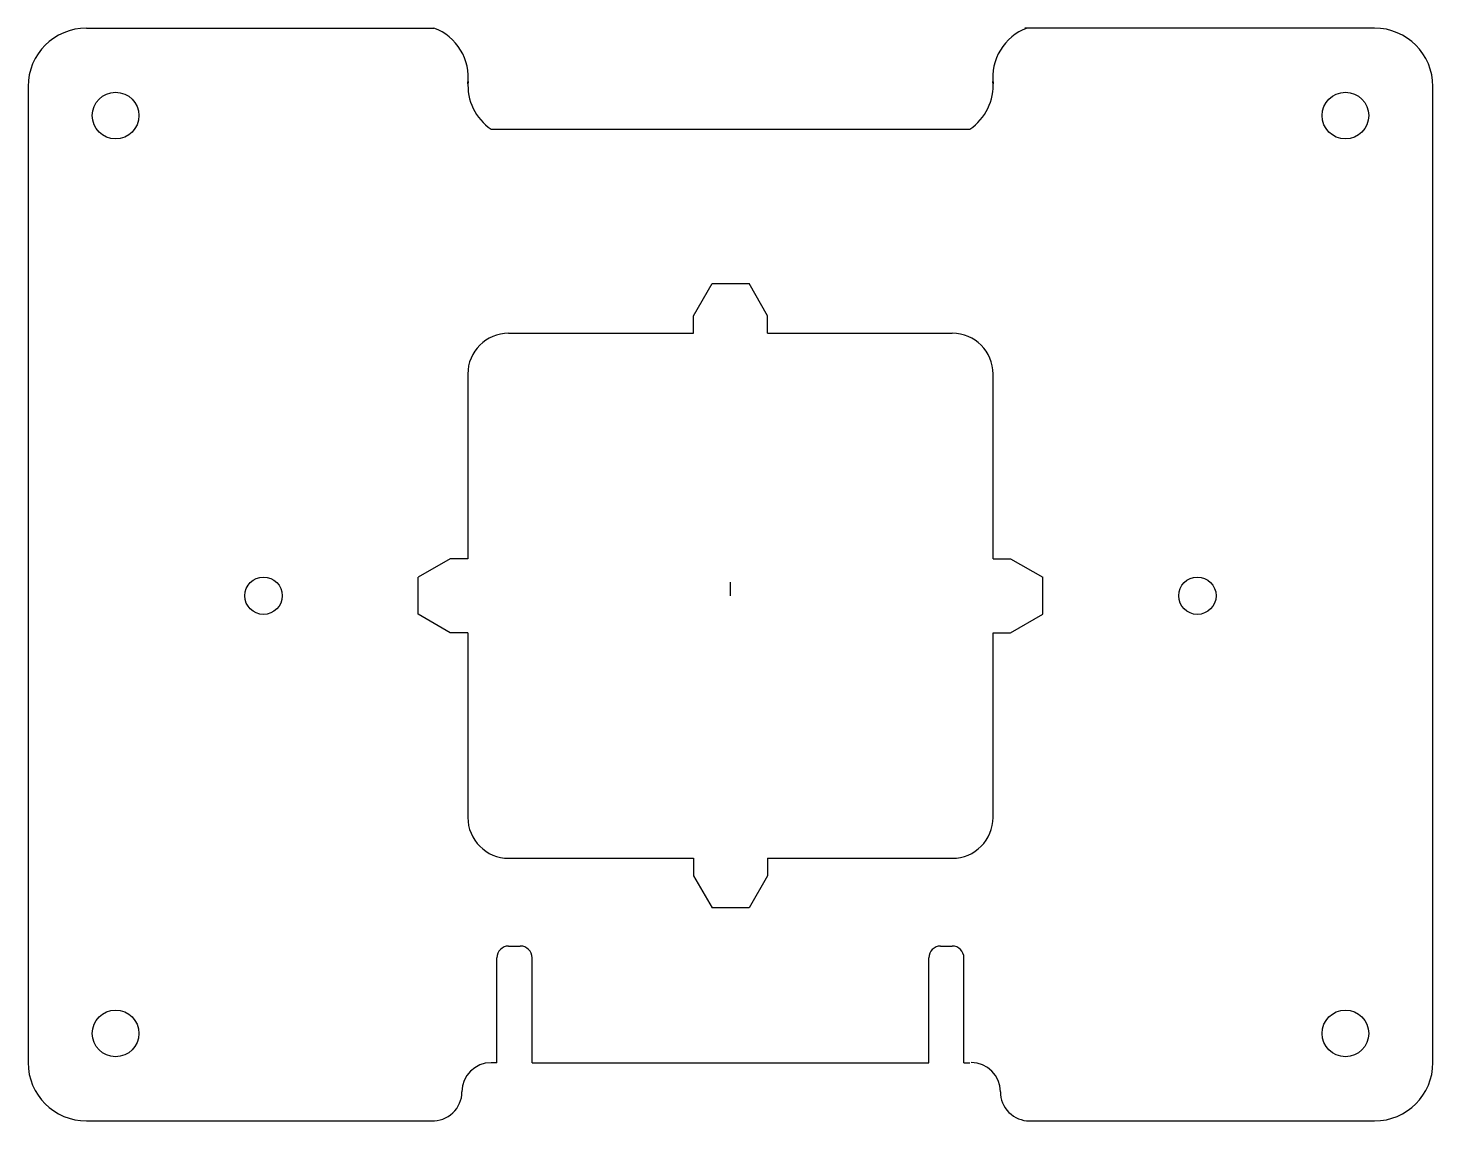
# Model space of a CAD drawing. Header units: millimetres. Extents: x -60 to 60, y -46 to 48.
import ezdxf

# ---------------------------------------------------------------- set-up
doc = ezdxf.new("R2010")
doc.units = ezdxf.units.MM

msp = doc.modelspace()

# ---------------------------------------------------------------- linework, layer by layer
for p, q in [((-54.87, 48.05), (-25.11, 48.05)), ((55.48, 48.05), (25.53, 48.05)), ((-59.87, 43.05), (-59.87, -40.61)), ((60.48, -40.61), (60.48, 43.05)), ((-20.2, 39.4), (20.8, 39.4)), ((-2.87, 23.4), (-1.28, 26.15)), ((-1.28, 26.15), (1.89, 26.15)), ((3.48, 23.4), (1.89, 26.15)), ((-2.87, 21.9), (-2.87, 23.4)), ((3.48, 21.9), (3.48, 23.4)), ((-18.7, 21.9), (-2.87, 21.9)), ((3.48, 21.9), (19.3, 21.9)), ((-22.2, 18.4), (-22.2, 2.57)), ((22.8, 2.57), (22.8, 18.4)), ((-23.7, 2.57), (-26.45, 0.98)), ((-22.2, 2.57), (-23.7, 2.57)), ((22.8, 2.57), (24.3, 2.57)), ((24.3, 2.57), (27.05, 0.98)), ((-26.45, -2.19), (-26.45, 0.98)), ((0.3, -0.6), (0.3, 0.55)), ((27.05, -2.19), (27.05, 0.98)), ((-23.7, -3.78), (-26.45, -2.19)), ((24.3, -3.78), (27.05, -2.19)), ((-22.2, -3.78), (-23.7, -3.78)), ((-22.2, -3.78), (-22.2, -19.6)), ((22.8, -19.6), (22.8, -3.78)), ((22.8, -3.78), (24.3, -3.78)), ((-18.7, -23.1), (-2.87, -23.1)), ((-2.87, -23.1), (-2.87, -24.6)), ((3.48, -23.1), (19.3, -23.1)), ((3.48, -23.1), (3.48, -24.6)), ((-2.87, -24.6), (-1.28, -27.35)), ((3.48, -24.6), (1.89, -27.35)), ((1.89, -27.35), (-1.28, -27.35)), ((-18.7, -30.62), (-17.7, -30.62)), ((18.3, -30.62), (19.3, -30.62)), ((-19.7, -40.62), (-19.7, -31.62)), ((-16.7, -40.62), (-16.7, -31.62)), ((17.3, -40.62), (17.3, -31.62)), ((20.3, -40.62), (20.3, -31.62)), ((-19.7, -40.62), (-20.2, -40.62)), ((-16.7, -40.62), (17.3, -40.62)), ((20.3, -40.62), (20.8, -40.62)), ((-54.87, -45.61), (-25.31, -45.61)), ((25.92, -45.61), (55.48, -45.61))]:
    msp.add_line(p, q)
for centre, radius in [((-52.37, 40.55), 2), ((52.98, 40.55), 2), ((-39.7, -0.6), 1.6), ((40.3, -0.6), 1.6), ((-52.37, -38.11), 2), ((52.98, -38.11), 2)]:
    msp.add_circle(centre, radius)
for centre, radius, start, end in [((-54.87, 43.05), 5, 90, 180), ((-26.66, 43.83), 4.5, 352.8897, 69.8164), ((27.27, 43.83), 4.5, 110.1836, 187.1103), ((55.48, 43.05), 5, 0, 90), ((-17.69, 43.13), 4.5, 175.5751, 236.1318), ((18.3, 43.13), 4.5, 303.8682, 4.4249), ((-18.7, 18.4), 3.5, 90, 180), ((19.3, 18.4), 3.5, 0, 90), ((-18.7, -19.6), 3.5, 180, 270), ((19.3, -19.6), 3.5, 270, 0), ((-18.7, -31.62), 1, 90, 180), ((-17.7, -31.62), 1, 0, 90), ((18.3, -31.62), 1, 90, 180), ((19.3, -31.62), 1, 0, 90), ((-54.87, -40.61), 5, 180, 270), ((-20.2, -43.12), 2.5, 90, 179.8733), ((20.92, -43.11), 2.5, 0, 90), ((55.48, -40.61), 5, 270, 0), ((-25.2, -43.11), 2.5, 267.3045, 359.8733), ((25.92, -43.11), 2.5, 180, 270.0152)]:
    msp.add_arc(centre, radius, start, end)

doc.saveas('drawing.dxf')
